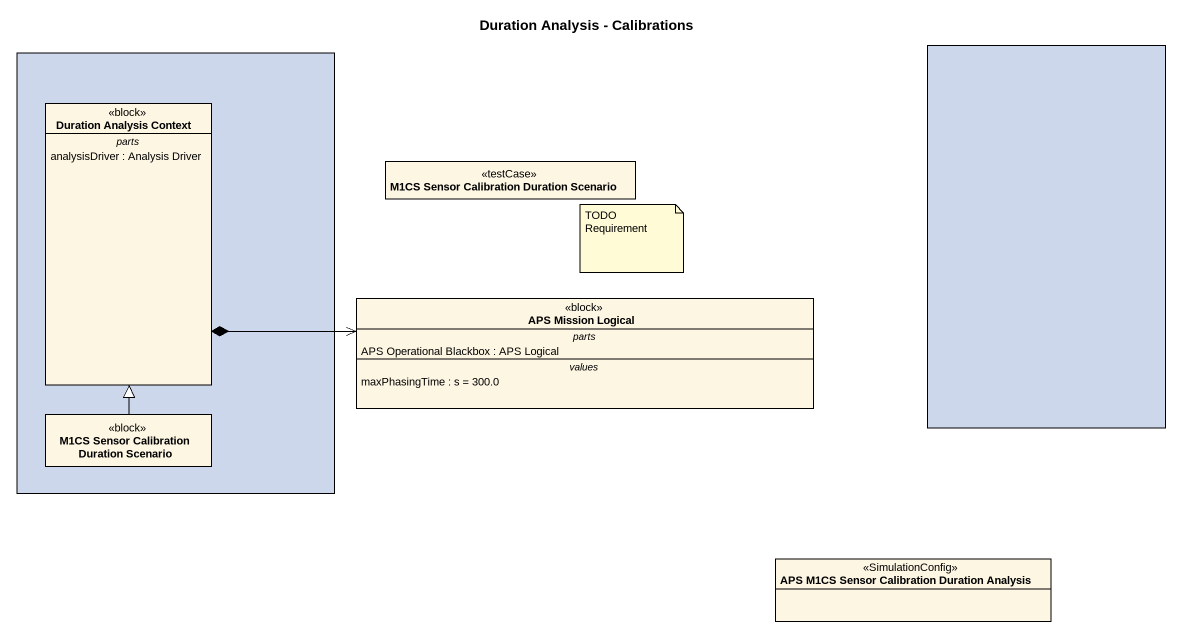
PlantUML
@startuml
title Duration Analysis - Calibrations
allowmixing
hide circle
hide empty members
rectangle " " as rectangle1 #CDD7EB {
  class "Duration Analysis Context" as Duration_Analysis_Context <<block>> {
    -- parts --
    analysisDriver : Analysis Driver
  }
  class "M1CS Sensor Calibration Duration Scenario" as M1CS_Sensor_Calibration_2 <<block>>
}
rectangle " " as rectangle2 #CDD7EB
class "M1CS Sensor Calibration Duration Scenario" as M1CS_Sensor_Calibration <<testCase>>
class "APS Mission Logical" as APS_Mission_Logical <<block>> {
  -- parts --
  APS Operational Blackbox : APS Logical
  -- values --
  maxPhasingTime : s = 300.0
}
class "APS M1CS Sensor Calibration Duration Analysis" as APS_M1CS_Sensor_Calibration <<SimulationConfig>>
Duration_Analysis_Context *-right-> APS_Mission_Logical
M1CS_Sensor_Calibration_2 -up-|> Duration_Analysis_Context
note as N1
  TODO Requirement
end note
@enduml
